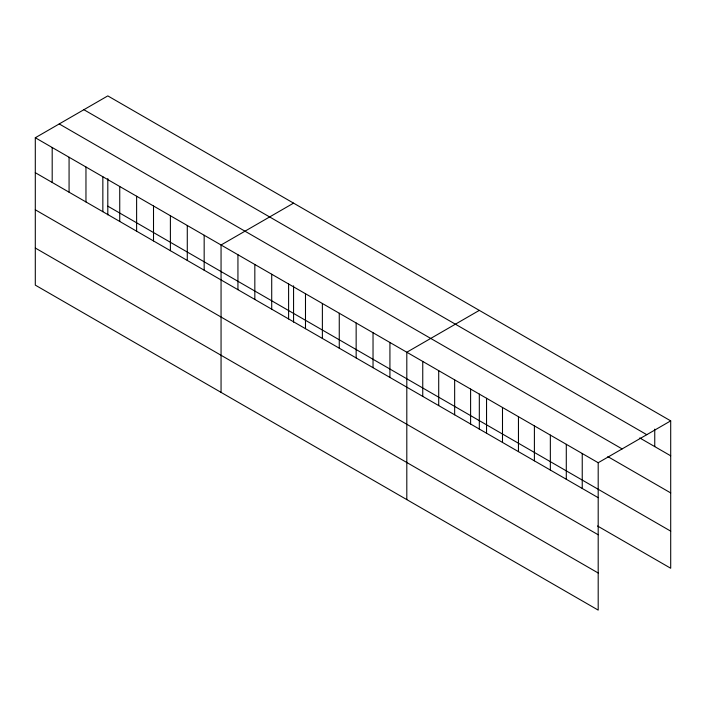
<?xml version="1.0" encoding="UTF-8"?>
<svg xmlns="http://www.w3.org/2000/svg" width="706" height="706" viewBox="0 0 706 706"><rect width="100%" height="100%" fill="white"/><g stroke="black" fill="none" stroke-linecap="round" stroke-linejoin="round"><path stroke-width="1.06" d="M35.3 137.749L598.194 462.73L598.194 610.108L35.3 285.127L35.3 137.749L107.806 95.892L670.7 420.873L670.7 568.251L597.523 525.996M293.564 203.134L221.057 245L221.057 392.377M479.321 310.375L406.806 352.241L406.806 499.619M598.194 462.73L670.7 420.873M83.882 109.704L646.775 434.684M639.742 437.941L670.7 455.811M59.225 123.938L622.118 448.919M607.848 456.623L670.7 492.92M107.806 206.161L670.7 531.141M35.3 172.696L598.194 497.677M35.3 209.797L598.194 534.777M35.3 248.027L598.194 573.007M654.753 429.133L654.753 446.607M582.238 453.526L582.238 488.473M566.291 444.321L566.291 479.259M550.345 435.108L550.345 470.055M534.398 425.903L534.398 460.85M518.451 416.699L518.451 451.637M502.495 407.486L502.495 442.433M486.549 398.281L486.549 433.219M479.321 394.107L479.321 429.38M470.602 389.068L470.602 424.015M454.655 379.863L454.655 414.81M438.708 370.659L438.708 405.597M422.753 361.446L422.753 396.393M389.924 342.489L389.924 377.436M373.033 332.738L373.033 367.685M356.151 322.995L356.151 357.933M339.259 313.243L339.259 348.182M322.377 303.492L322.377 338.439M305.486 293.74L305.486 328.687M293.564 285.798L293.564 322.139M288.604 283.997L288.604 318.935M271.713 274.246L271.713 309.184M254.831 264.494L254.831 299.441M237.94 254.742L237.94 289.689M204.166 235.248L204.166 270.186M187.284 225.496L187.284 260.443M170.393 215.745L170.393 250.692M153.511 206.002L153.511 240.94M136.62 196.25L136.62 231.189M119.738 186.499L119.738 221.446M107.806 178.556L107.806 214.889M102.847 176.747L102.847 211.694M85.964 167.004L85.964 201.942M69.073 157.253L69.073 192.191M52.191 147.501L52.191 182.448"/></g></svg>
